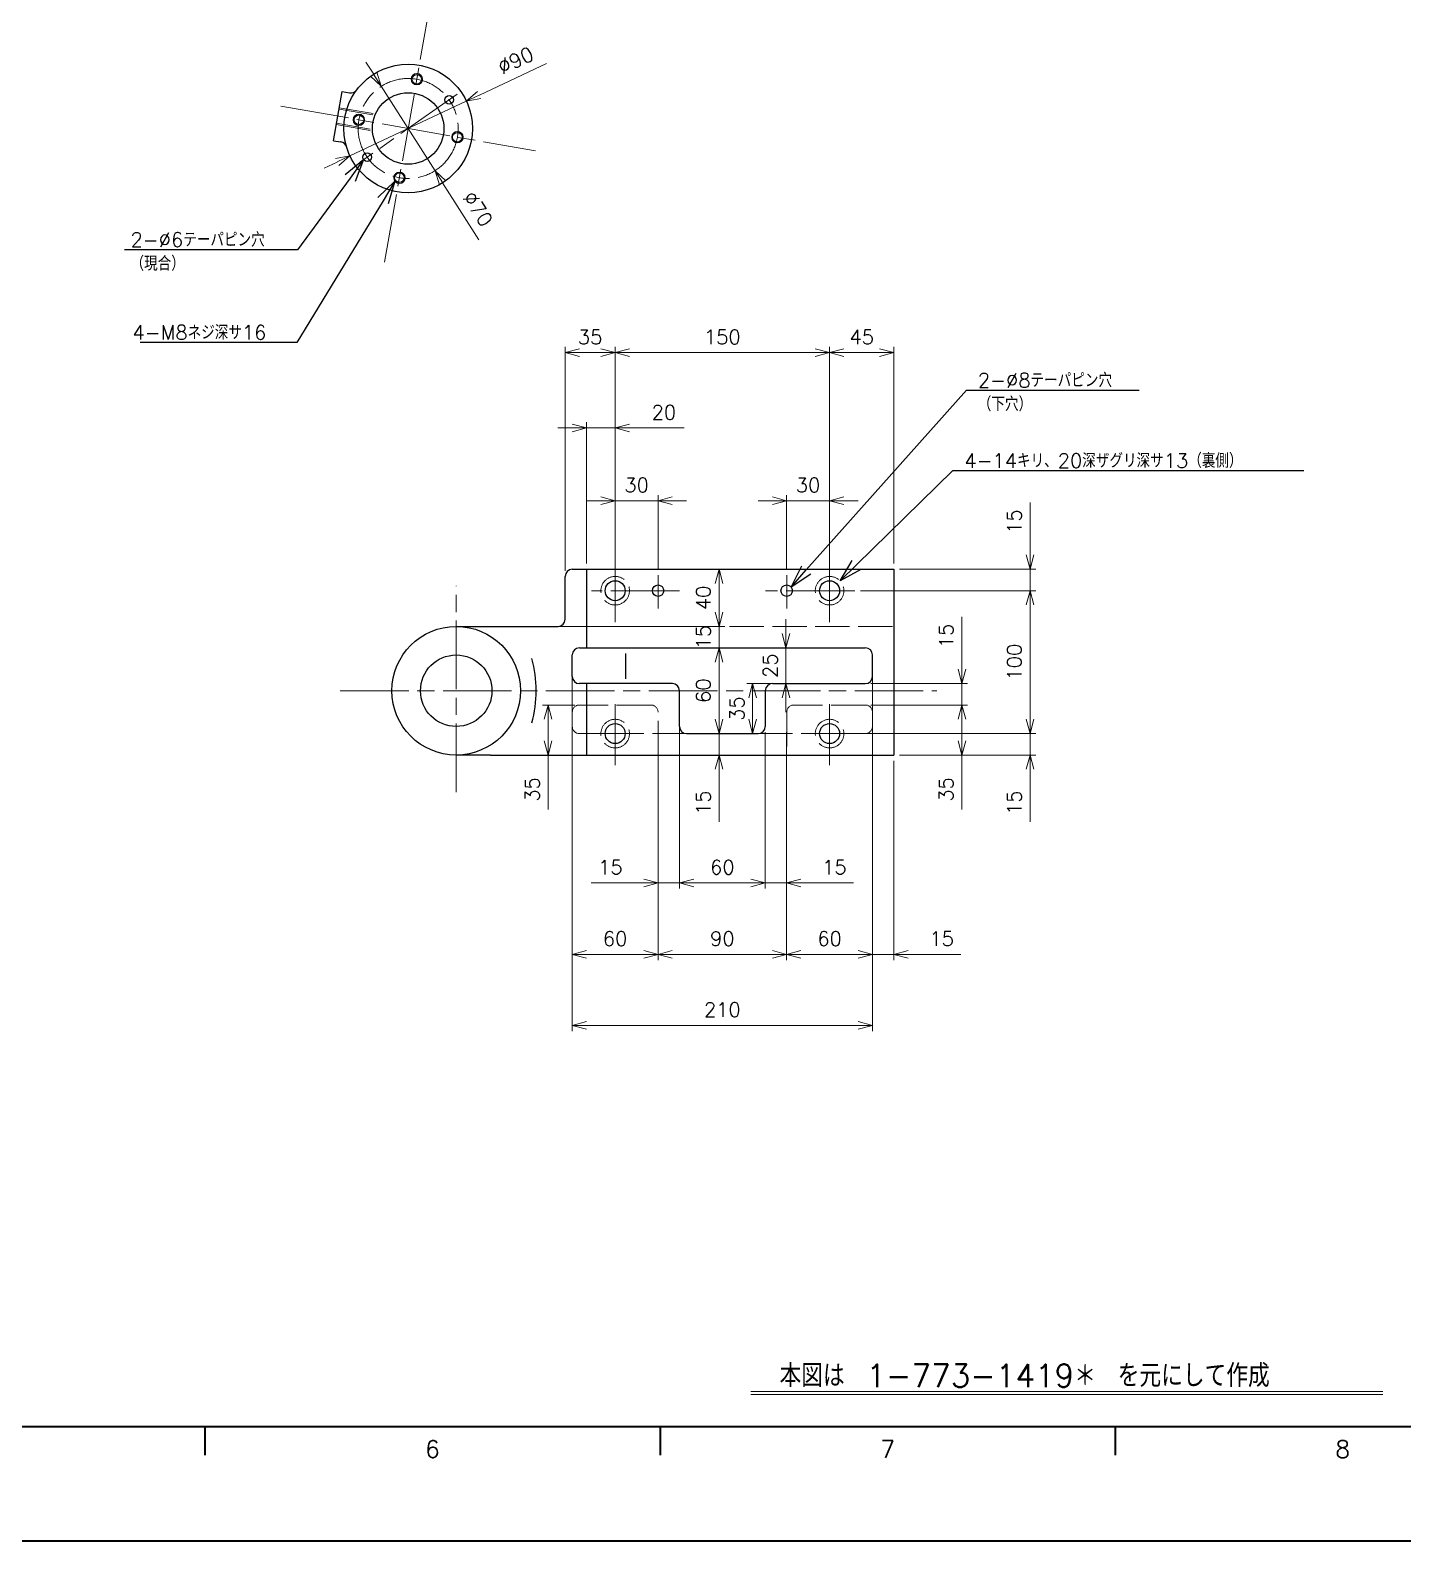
# Model space of a CAD drawing. Header units: millimetres. Extents: x 0 to 3364, y 0 to 2376.
# Drawn here: x 1570 to 2530, y 0 to 1057 of the extents above; entities that cross this region are included whole.
import ezdxf
from ezdxf import colors
from ezdxf.entities.mleader import LeaderData, LeaderLine
from ezdxf.enums import TextEntityAlignment as Align
from ezdxf.math import Vec2, Vec3

# ---------------------------------------------------------------- set-up
doc = ezdxf.new("R2010")
doc.units = ezdxf.units.MM
doc.header["$LTSCALE"] = 4
doc.linetypes.add('AM_ISO02W050', pattern=[7.5, 6, -1.5])
doc.linetypes.add('AM_ISO08W050', pattern=[18, 12, -1.5, 3, -1.5])
doc.layers.get('0').update_dxf_attribs({"lineweight": 0})
doc.layers.get('Defpoints').update_dxf_attribs({"lineweight": 0})
for name, color, linetype, lineweight in [('AM_0', 7, 'Continuous', 25), ('AM_3', 6, 'AM_ISO02W050', 13), ('AM_4', 4, 'Continuous', 13), ('AM_5', 3, 'Continuous', 13), ('AM_7', 4, 'AM_ISO08W050', 13), ('AUX', 7, 'Continuous', 35)]:
    doc.layers.add(name, color=color, linetype=linetype, lineweight=lineweight)
doc.styles.get("Standard").update_dxf_attribs({"font": 'romans.shx', "bigfont": 'japanese.shx'})
doc.dimstyles.new('AM_JIS', dxfattribs={"dimtxt": 2.5, "dimasz": 2.5, "dimexe": 1, "dimexo": 1, "dimgap": 1.5, "dimtad": 3, "dimdec": 3, "dimdsep": 46, "dimtxsty": 'Standard', "dimblk": 'OPEN30', "dimcen": 0, "dimclrd": 256, "dimclre": 256, "dimclrt": 2, "dimadec": 0, "dimazin": 2, "dimtp": 0.1, "dimtm": 0.1, "dimtfac": 0.71, "dimtdec": 3, "dimtix": 1, "dimtmove": 0, "dimatfit": 3, "dimldrblk": 'OPEN30', "dimfxl": 1, "dimlwd": -1, "dimlwe": -1, "dimarcsym": 0})

# ---------------------------------------------------------------- blocks, each defined once
blk = doc.blocks.new('_Open30')
at = {"color": 0, "linetype": 'ByBlock', "lineweight": -2}
for p, q in [((-1, 0.268), (0, 0)), ((0, 0), (-1, -0.268)), ((0, 0), (-1, 0))]:
    blk.add_line(p, q, dxfattribs=at)
blk = doc.blocks.new('*D101')
at = {"layer": 'AM_5'}
for p, q in [((2269.3, 679.9), (2269.3, 726.7)), ((2269.3, 689.9), (2269.3, 699.9)), ((2178, 679.9), (2273.3, 679.9)), ((2269.3, 679.9), (2269.3, 664.9)), ((2150.6, 664.9), (2273.3, 664.9)), ((2269.3, 654.9), (2269.3, 644.9))]:
    blk.add_line(p, q, dxfattribs=at)
at = {"layer": 'Defpoints', "color": 0}
for p in [(2174, 679.9), (2146.6, 664.9), (2269.3, 664.9)]:
    blk.add_point(p, dxfattribs=at)
at = {"layer": 'AM_5', "xscale": 10, "yscale": 10, "zscale": 10}
for p, rotation in [((2269.3, 679.9), 270), ((2269.3, 664.9), 90)]:
    blk.add_blockref('_Open30', p, dxfattribs=dict(at, rotation=rotation))
at = {"layer": 'AM_5', "color": 2, "insert": (2258.3, 713.3), "char_height": 10, "attachment_point": 5, "rotation": 90}
blk.add_mtext('15', dxfattribs=at)
blk = doc.blocks.new('*D102')
at = {"layer": 'AM_5'}
for p, q in [((2150.6, 664.9), (2273.3, 664.9)), ((2269.3, 654.9), (2269.3, 574.9)), ((2150.6, 564.9), (2273.3, 564.9))]:
    blk.add_line(p, q, dxfattribs=at)
at = {"layer": 'Defpoints', "color": 0}
for p in [(2146.6, 664.9), (2146.6, 564.9), (2269.3, 564.9)]:
    blk.add_point(p, dxfattribs=at)
at = {"layer": 'AM_5', "xscale": 10, "yscale": 10, "zscale": 10}
for p, rotation in [((2269.3, 664.9), 90.000000000977), ((2269.3, 564.9), 270.000000000977)]:
    blk.add_blockref('_Open30', p, dxfattribs=dict(at, rotation=rotation))
at = {"layer": 'AM_5', "color": 2, "insert": (2258.3, 614.9), "char_height": 10, "attachment_point": 5, "rotation": 90}
blk.add_mtext('100', dxfattribs=at)
blk = doc.blocks.new('*D103')
at = {"layer": 'AM_5'}
for p, q in [((2269.3, 574.9), (2269.3, 584.9)), ((2154.6, 564.9), (2273.3, 564.9)), ((2269.3, 549.9), (2269.3, 564.9)), ((2178, 549.9), (2273.3, 549.9)), ((2269.3, 549.9), (2269.3, 503.1)), ((2269.3, 539.9), (2269.3, 529.9))]:
    blk.add_line(p, q, dxfattribs=at)
at = {"layer": 'Defpoints', "color": 0}
for p in [(2150.6, 564.9), (2269.3, 564.9), (2174, 549.9)]:
    blk.add_point(p, dxfattribs=at)
at = {"layer": 'AM_5', "xscale": 10, "yscale": 10, "zscale": 10}
for p, rotation in [((2269.3, 564.9), 270), ((2269.3, 549.9), 90)]:
    blk.add_blockref('_Open30', p, dxfattribs=dict(at, rotation=rotation))
at = {"layer": 'AM_5', "color": 2, "insert": (2258.3, 516.5), "char_height": 10, "attachment_point": 5, "rotation": 90}
blk.add_mtext('15', dxfattribs=at)
blk = doc.blocks.new('*D104')
at = {"layer": 'AM_5'}
for p, q in [((2099, 679.9), (2099, 731.8)), ((2129, 679.9), (2129, 731.8)), ((2089, 727.8), (2079, 727.8)), ((2099, 727.8), (2129, 727.8)), ((2139, 727.8), (2149, 727.8))]:
    blk.add_line(p, q, dxfattribs=at)
at = {"layer": 'Defpoints', "color": 0}
for p in [(2129, 727.8), (2099, 675.9), (2129, 675.9)]:
    blk.add_point(p, dxfattribs=at)
at = {"layer": 'AM_5', "xscale": 10, "yscale": 10, "zscale": 10}
blk.add_blockref('_Open30', (2099, 727.8), dxfattribs=at)
at = {"layer": 'AM_5', "xscale": 10, "yscale": 10, "zscale": 10, "rotation": 180}
blk.add_blockref('_Open30', (2129, 727.8), dxfattribs=at)
at = {"layer": 'AM_5', "color": 2, "insert": (2114, 738.8), "char_height": 10, "attachment_point": 5}
blk.add_mtext('30', dxfattribs=at)
blk = doc.blocks.new('*D105')
at = {"layer": 'AM_5'}
for p, q in [((1979, 679.9), (1979, 731.8)), ((2009, 679.9), (2009, 731.8)), ((1969, 727.8), (1959, 727.8)), ((2009, 727.8), (1979, 727.8)), ((2019, 727.8), (2029, 727.8))]:
    blk.add_line(p, q, dxfattribs=at)
at = {"layer": 'Defpoints', "color": 0}
for p in [(1979, 727.8), (1979, 675.9), (2009, 675.9)]:
    blk.add_point(p, dxfattribs=at)
at = {"layer": 'AM_5', "xscale": 10, "yscale": 10, "zscale": 10}
blk.add_blockref('_Open30', (1979, 727.8), dxfattribs=at)
at = {"layer": 'AM_5', "xscale": 10, "yscale": 10, "zscale": 10, "rotation": 180}
blk.add_blockref('_Open30', (2009, 727.8), dxfattribs=at)
at = {"layer": 'AM_5', "color": 2, "insert": (1994, 738.8), "char_height": 10, "attachment_point": 5}
blk.add_mtext('30', dxfattribs=at)
blk = doc.blocks.new('*D106')
at = {"layer": 'AM_5'}
for p, q in [((1944, 678.9), (1944, 835.5)), ((1979, 678.9), (1979, 835.5)), ((1954, 831.5), (1969, 831.5))]:
    blk.add_line(p, q, dxfattribs=at)
at = {"layer": 'Defpoints', "color": 0}
for p in [(1979, 831.5), (1944, 674.9), (1979, 674.9)]:
    blk.add_point(p, dxfattribs=at)
at = {"layer": 'AM_5', "xscale": 10, "yscale": 10, "zscale": 10}
for p, rotation in [((1944, 831.5), 180.000000001615), ((1979, 831.5), 1.615e-09)]:
    blk.add_blockref('_Open30', p, dxfattribs=dict(at, rotation=rotation))
at = {"layer": 'AM_5', "color": 2, "insert": (1961.5, 842.5), "char_height": 10, "attachment_point": 5}
blk.add_mtext('35', dxfattribs=at)
blk = doc.blocks.new('*D107')
at = {"layer": 'AM_5'}
for p, q in [((1979, 668.9), (1979, 835.5)), ((2129, 668.9), (2129, 835.5)), ((1989, 831.5), (2119, 831.5))]:
    blk.add_line(p, q, dxfattribs=at)
at = {"layer": 'Defpoints', "color": 0}
for p in [(2129, 831.5), (1979, 664.9), (2129, 664.9)]:
    blk.add_point(p, dxfattribs=at)
at = {"layer": 'AM_5', "xscale": 10, "yscale": 10, "zscale": 10, "rotation": 180}
blk.add_blockref('_Open30', (1979, 831.5), dxfattribs=at)
at = {"layer": 'AM_5', "xscale": 10, "yscale": 10, "zscale": 10}
blk.add_blockref('_Open30', (2129, 831.5), dxfattribs=at)
at = {"layer": 'AM_5', "color": 2, "insert": (2054, 842.5), "char_height": 10, "attachment_point": 5}
blk.add_mtext('150', dxfattribs=at)
blk = doc.blocks.new('*D108')
at = {"layer": 'AM_5'}
for p, q in [((2129, 668.9), (2129, 835.5)), ((2174, 683.9), (2174, 835.5)), ((2139, 831.5), (2164, 831.5))]:
    blk.add_line(p, q, dxfattribs=at)
at = {"layer": 'Defpoints', "color": 0}
for p in [(2174, 831.5), (2174, 679.9), (2129, 664.9)]:
    blk.add_point(p, dxfattribs=at)
at = {"layer": 'AM_5', "xscale": 10, "yscale": 10, "zscale": 10, "rotation": 180}
blk.add_blockref('_Open30', (2129, 831.5), dxfattribs=at)
at = {"layer": 'AM_5', "xscale": 10, "yscale": 10, "zscale": 10}
blk.add_blockref('_Open30', (2174, 831.5), dxfattribs=at)
at = {"layer": 'AM_5', "color": 2, "insert": (2151.5, 842.5), "char_height": 10, "attachment_point": 5}
blk.add_mtext('45', dxfattribs=at)
blk = doc.blocks.new('*D109')
at = {"layer": 'AM_5'}
for p, q in [((1950.9, 584.9), (1928.1, 584.9)), ((1932.1, 559.9), (1932.1, 574.9)), ((1945, 549.9), (1928.1, 549.9)), ((1932.1, 549.9), (1932.1, 511.7))]:
    blk.add_line(p, q, dxfattribs=at)
at = {"layer": 'Defpoints', "color": 0}
for p in [(1932.1, 584.9), (1954.9, 584.9), (1949, 549.9)]:
    blk.add_point(p, dxfattribs=at)
at = {"layer": 'AM_5', "xscale": 10, "yscale": 10, "zscale": 10}
for p, rotation in [((1932.1, 584.9), 90), ((1932.1, 549.9), 270)]:
    blk.add_blockref('_Open30', p, dxfattribs=dict(at, rotation=rotation))
at = {"layer": 'AM_5', "color": 2, "insert": (1921.1, 525.8), "char_height": 10, "attachment_point": 5, "rotation": 90}
blk.add_mtext('35', dxfattribs=at)
blk = doc.blocks.new('*D110')
at = {"layer": 'AM_5'}
for p, q in [((2158, 584.9), (2225.6, 584.9)), ((2221.6, 559.9), (2221.6, 574.9)), ((2178, 549.9), (2225.6, 549.9)), ((2221.6, 549.9), (2221.6, 511.7))]:
    blk.add_line(p, q, dxfattribs=at)
at = {"layer": 'Defpoints', "color": 0}
for p in [(2154, 584.9), (2221.6, 584.9), (2174, 549.9)]:
    blk.add_point(p, dxfattribs=at)
at = {"layer": 'AM_5', "xscale": 10, "yscale": 10, "zscale": 10}
for p, rotation in [((2221.6, 584.9), 90), ((2221.6, 549.9), 270)]:
    blk.add_blockref('_Open30', p, dxfattribs=dict(at, rotation=rotation))
at = {"layer": 'AM_5', "color": 2, "insert": (2210.6, 525.8), "char_height": 10, "attachment_point": 5, "rotation": 90}
blk.add_mtext('35', dxfattribs=at)
blk = doc.blocks.new('*D113')
at = {"layer": 'AM_5'}
for p, q in [((2051.7, 574.9), (2051.7, 584.9)), ((2075, 564.9), (2047.7, 564.9)), ((2051.7, 564.9), (2051.7, 549.9)), ((2075, 549.9), (2047.7, 549.9)), ((2051.7, 549.9), (2051.7, 503.1)), ((2051.7, 539.9), (2051.7, 529.9))]:
    blk.add_line(p, q, dxfattribs=at)
at = {"layer": 'Defpoints', "color": 0}
for p in [(2079, 564.9), (2051.7, 549.9), (2079, 549.9)]:
    blk.add_point(p, dxfattribs=at)
at = {"layer": 'AM_5', "xscale": 10, "yscale": 10, "zscale": 10}
for p, rotation in [((2051.7, 564.9), 270), ((2051.7, 549.9), 90)]:
    blk.add_blockref('_Open30', p, dxfattribs=dict(at, rotation=rotation))
at = {"layer": 'AM_5', "color": 2, "insert": (2040.7, 516.5), "char_height": 10, "attachment_point": 5, "rotation": 90}
blk.add_mtext('15', dxfattribs=at)
blk = doc.blocks.new('*D114')
at = {"layer": 'AM_5'}
for p, q in [((2047.7, 624.9), (2047.7, 624.9)), ((2051.7, 574.9), (2051.7, 614.9)), ((2047.7, 564.9), (2047.7, 564.9))]:
    blk.add_line(p, q, dxfattribs=at)
at = {"layer": 'Defpoints', "color": 0}
for p in [(2051.7, 624.9), (2051.7, 624.9), (2051.7, 564.9)]:
    blk.add_point(p, dxfattribs=at)
at = {"layer": 'AM_5', "xscale": 10, "yscale": 10, "zscale": 10}
for p, rotation in [((2051.7, 624.9), 90), ((2051.7, 564.9), 270)]:
    blk.add_blockref('_Open30', p, dxfattribs=dict(at, rotation=rotation))
at = {"layer": 'AM_5', "color": 2, "insert": (2040.7, 594.9), "char_height": 10, "attachment_point": 5, "rotation": 90}
blk.add_mtext('60', dxfattribs=at)
blk = doc.blocks.new('*D115')
at = {"layer": 'AM_5'}
for p, q in [((2051.7, 649.9), (2051.7, 659.9)), ((2047.7, 639.9), (2047.7, 639.9)), ((2051.7, 624.9), (2051.7, 639.9)), ((2047.7, 624.9), (2047.7, 624.9)), ((2051.7, 614.9), (2051.7, 604.9))]:
    blk.add_line(p, q, dxfattribs=at)
at = {"layer": 'Defpoints', "color": 0}
for p in [(2051.7, 639.9), (2051.7, 639.9), (2051.7, 624.9)]:
    blk.add_point(p, dxfattribs=at)
at = {"layer": 'AM_5', "xscale": 10, "yscale": 10, "zscale": 10}
for p, rotation in [((2051.7, 639.9), 270), ((2051.7, 624.9), 90)]:
    blk.add_blockref('_Open30', p, dxfattribs=dict(at, rotation=rotation))
at = {"layer": 'AM_5', "color": 2, "insert": (2040.7, 632.4), "char_height": 10, "attachment_point": 5, "rotation": 90}
blk.add_mtext('15', dxfattribs=at)
blk = doc.blocks.new('*D116')
at = {"layer": 'AM_5'}
for p, q in [((1953, 679.9), (2055.7, 679.9)), ((2051.7, 649.9), (2051.7, 669.9)), ((1943, 639.9), (2055.7, 639.9))]:
    blk.add_line(p, q, dxfattribs=at)
at = {"layer": 'Defpoints', "color": 0}
for p in [(1949, 679.9), (2051.7, 679.9), (1939, 639.9)]:
    blk.add_point(p, dxfattribs=at)
at = {"layer": 'AM_5', "xscale": 10, "yscale": 10, "zscale": 10}
for p, rotation in [((2051.7, 679.9), 90), ((2051.7, 639.9), 270)]:
    blk.add_blockref('_Open30', p, dxfattribs=dict(at, rotation=rotation))
at = {"layer": 'AM_5', "color": 2, "insert": (2040.7, 659.9), "char_height": 10, "attachment_point": 5, "rotation": 90}
blk.add_mtext('40', dxfattribs=at)
blk = doc.blocks.new('*D117')
at = {"layer": 'AM_5'}
for p, q in [((2159, 545.9), (2159, 406.4)), ((2174, 545.9), (2174, 406.4)), ((2149, 410.4), (2139, 410.4)), ((2174, 410.4), (2159, 410.4)), ((2174, 410.4), (2220.8, 410.4)), ((2184, 410.4), (2194, 410.4))]:
    blk.add_line(p, q, dxfattribs=at)
at = {"layer": 'Defpoints', "color": 0}
for p in [(2159, 549.9), (2174, 549.9), (2159, 410.4)]:
    blk.add_point(p, dxfattribs=at)
at = {"layer": 'AM_5', "xscale": 10, "yscale": 10, "zscale": 10}
for p, rotation in [((2159, 410.4), 360), ((2174, 410.4), 180)]:
    blk.add_blockref('_Open30', p, dxfattribs=dict(at, rotation=rotation))
at = {"layer": 'AM_5', "color": 2, "insert": (2207.4, 421.4), "char_height": 10, "attachment_point": 5}
blk.add_mtext('15', dxfattribs=at)
blk = doc.blocks.new('*D118')
at = {"layer": 'AM_5'}
for p, q in [((2099, 545.9), (2099, 406.4)), ((2159, 545.9), (2159, 406.4)), ((2149, 410.4), (2109, 410.4))]:
    blk.add_line(p, q, dxfattribs=at)
at = {"layer": 'Defpoints', "color": 0}
for p in [(2099, 549.9), (2159, 549.9), (2099, 410.4)]:
    blk.add_point(p, dxfattribs=at)
at = {"layer": 'AM_5', "xscale": 10, "yscale": 10, "zscale": 10, "rotation": 180}
blk.add_blockref('_Open30', (2099, 410.4), dxfattribs=at)
at = {"layer": 'AM_5', "xscale": 10, "yscale": 10, "zscale": 10}
blk.add_blockref('_Open30', (2159, 410.4), dxfattribs=at)
at = {"layer": 'AM_5', "color": 2, "insert": (2129, 421.4), "char_height": 10, "attachment_point": 5}
blk.add_mtext('60', dxfattribs=at)
blk = doc.blocks.new('*D119')
at = {"layer": 'AM_5'}
for p, q in [((2009, 545.9), (2009, 406.4)), ((2099, 545.9), (2099, 406.4)), ((2089, 410.4), (2019, 410.4))]:
    blk.add_line(p, q, dxfattribs=at)
at = {"layer": 'Defpoints', "color": 0}
for p in [(2009, 549.9), (2099, 549.9), (2009, 410.4)]:
    blk.add_point(p, dxfattribs=at)
at = {"layer": 'AM_5', "xscale": 10, "yscale": 10, "zscale": 10, "rotation": 180}
blk.add_blockref('_Open30', (2009, 410.4), dxfattribs=at)
at = {"layer": 'AM_5', "xscale": 10, "yscale": 10, "zscale": 10}
blk.add_blockref('_Open30', (2099, 410.4), dxfattribs=at)
at = {"layer": 'AM_5', "color": 2, "insert": (2054, 421.4), "char_height": 10, "attachment_point": 5}
blk.add_mtext('90', dxfattribs=at)
blk = doc.blocks.new('*D120')
at = {"layer": 'AM_5'}
for p, q in [((1949, 545.9), (1949, 406.4)), ((2009, 545.9), (2009, 406.4)), ((1999, 410.4), (1959, 410.4))]:
    blk.add_line(p, q, dxfattribs=at)
at = {"layer": 'Defpoints', "color": 0}
for p in [(1949, 549.9), (2009, 549.9), (1949, 410.4)]:
    blk.add_point(p, dxfattribs=at)
at = {"layer": 'AM_5', "xscale": 10, "yscale": 10, "zscale": 10, "rotation": 180}
blk.add_blockref('_Open30', (1949, 410.4), dxfattribs=at)
at = {"layer": 'AM_5', "xscale": 10, "yscale": 10, "zscale": 10}
blk.add_blockref('_Open30', (2009, 410.4), dxfattribs=at)
at = {"layer": 'AM_5', "color": 2, "insert": (1979, 421.4), "char_height": 10, "attachment_point": 5}
blk.add_mtext('60', dxfattribs=at)
blk = doc.blocks.new('*D121')
at = {"layer": 'AM_5'}
for p, q in [((2009, 569.3), (2009, 456.4)), ((2024, 569.3), (2024, 456.4)), ((2009, 460.4), (1962.3, 460.4)), ((1999, 460.4), (1989, 460.4)), ((2009, 460.4), (2024, 460.4)), ((2034, 460.4), (2044, 460.4))]:
    blk.add_line(p, q, dxfattribs=at)
at = {"layer": 'Defpoints', "color": 0}
for p in [(2009, 573.3), (2024, 573.3), (2024, 460.4)]:
    blk.add_point(p, dxfattribs=at)
at = {"layer": 'AM_5', "xscale": 10, "yscale": 10, "zscale": 10}
blk.add_blockref('_Open30', (2009, 460.4), dxfattribs=at)
at = {"layer": 'AM_5', "xscale": 10, "yscale": 10, "zscale": 10, "rotation": 180}
blk.add_blockref('_Open30', (2024, 460.4), dxfattribs=at)
at = {"layer": 'AM_5', "color": 2, "insert": (1975.7, 471.4), "char_height": 10, "attachment_point": 5}
blk.add_mtext('15', dxfattribs=at)
blk = doc.blocks.new('*D122')
at = {"layer": 'AM_5'}
for p, q in [((2084, 565.9), (2084, 456.4)), ((2099, 565.9), (2099, 456.4)), ((2074, 460.4), (2064, 460.4)), ((2084, 460.4), (2099, 460.4)), ((2099, 460.4), (2145.8, 460.4)), ((2109, 460.4), (2119, 460.4))]:
    blk.add_line(p, q, dxfattribs=at)
at = {"layer": 'Defpoints', "color": 0}
for p in [(2084, 569.9), (2099, 569.9), (2099, 460.4)]:
    blk.add_point(p, dxfattribs=at)
at = {"layer": 'AM_5', "xscale": 10, "yscale": 10, "zscale": 10}
blk.add_blockref('_Open30', (2084, 460.4), dxfattribs=at)
at = {"layer": 'AM_5', "xscale": 10, "yscale": 10, "zscale": 10, "rotation": 180}
blk.add_blockref('_Open30', (2099, 460.4), dxfattribs=at)
at = {"layer": 'AM_5', "color": 2, "insert": (2132.4, 471.4), "char_height": 10, "attachment_point": 5}
blk.add_mtext('15', dxfattribs=at)
blk = doc.blocks.new('*D123')
at = {"layer": 'AM_5'}
for p, q in [((1949, 600.9), (1949, 356.7)), ((2159, 600.9), (2159, 356.7)), ((1959, 360.7), (2149, 360.7))]:
    blk.add_line(p, q, dxfattribs=at)
at = {"layer": 'Defpoints', "color": 0}
for p in [(1949, 604.9), (2159, 604.9), (2159, 360.7)]:
    blk.add_point(p, dxfattribs=at)
at = {"layer": 'AM_5', "xscale": 10, "yscale": 10, "zscale": 10}
for p, rotation in [((1949, 360.7), 180.000000000035), ((2159, 360.7), 3.5e-11)]:
    blk.add_blockref('_Open30', p, dxfattribs=dict(at, rotation=rotation))
at = {"layer": 'AM_5', "color": 2, "insert": (2054, 371.7), "char_height": 10, "attachment_point": 5}
blk.add_mtext('210', dxfattribs=at)
blk = doc.blocks.new('*D224')
at = {"layer": 'AM_5'}
for p, q in [((2024, 565.9), (2024, 456.4)), ((2084, 565.9), (2084, 456.4)), ((2074, 460.4), (2034, 460.4))]:
    blk.add_line(p, q, dxfattribs=at)
at = {"layer": 'Defpoints', "color": 0}
for p in [(2024, 569.9), (2084, 569.9), (2024, 460.4)]:
    blk.add_point(p, dxfattribs=at)
at = {"layer": 'AM_5', "xscale": 10, "yscale": 10, "zscale": 10}
for p, rotation in [((2024, 460.4), 179.999999999857), ((2084, 460.4), 359.999999999857)]:
    blk.add_blockref('_Open30', p, dxfattribs=dict(at, rotation=rotation))
at = {"layer": 'AM_5', "color": 2, "insert": (2054, 471.4), "char_height": 10, "attachment_point": 5}
blk.add_mtext('60', dxfattribs=at)
blk = doc.blocks.new('*D225')
at = {"layer": 'AM_5'}
for p, q in [((1884, 1011.8), (1930.9, 1033.9)), ((1793.5, 969.2), (1874.9, 1007.5)), ((1784.5, 964.9), (1775.4, 960.6))]:
    blk.add_line(p, q, dxfattribs=at)
at = {"layer": 'Defpoints', "color": 0}
for p in [(1874.9, 1007.5), (1793.5, 969.2)]:
    blk.add_point(p, dxfattribs=at)
at = {"layer": 'AM_5', "xscale": 10, "yscale": 10, "zscale": 10}
for p, rotation in [((1874.9, 1007.5), 205.240738908116), ((1793.5, 969.2), 25.240738908116)]:
    blk.add_blockref('_Open30', p, dxfattribs=dict(at, rotation=rotation))
at = {"layer": 'AM_5', "color": 2, "insert": (1909.4, 1036), "char_height": 10, "attachment_point": 5, "rotation": 25.2407}
blk.add_mtext('%%c90', dxfattribs=at)
blk = doc.blocks.new('*D226')
at = {"layer": 'AM_5'}
for p, q in [((1810.1, 1026.3), (1804.7, 1034.8)), ((1815.4, 1017.9), (1853, 958.8)), ((1883.7, 910.5), (1858.3, 950.4))]:
    blk.add_line(p, q, dxfattribs=at)
at = {"layer": 'Defpoints', "color": 0}
for p in [(1815.4, 1017.9), (1853, 958.8)]:
    blk.add_point(p, dxfattribs=at)
at = {"layer": 'AM_5', "xscale": 10, "yscale": 10, "zscale": 10}
for p, rotation in [((1815.4, 1017.9), 302.423127284584), ((1853, 958.8), 122.423127284584)]:
    blk.add_blockref('_Open30', p, dxfattribs=dict(at, rotation=rotation))
at = {"layer": 'AM_5', "color": 2, "insert": (1883, 932.1), "char_height": 10, "attachment_point": 5, "rotation": 302.4231}
blk.add_mtext('%%c70', dxfattribs=at)
blk = doc.blocks.new('*D241')
at = {"layer": 'AM_5'}
for p, q in [((2221.6, 599.9), (2221.6, 646.7)), ((2221.6, 609.9), (2221.6, 619.9)), ((2158, 599.9), (2225.6, 599.9)), ((2221.6, 599.9), (2221.6, 584.9)), ((2158, 584.9), (2225.6, 584.9)), ((2221.6, 574.9), (2221.6, 564.9))]:
    blk.add_line(p, q, dxfattribs=at)
at = {"layer": 'Defpoints', "color": 0}
for p in [(2154, 599.9), (2154, 584.9), (2221.6, 584.9)]:
    blk.add_point(p, dxfattribs=at)
at = {"layer": 'AM_5', "xscale": 10, "yscale": 10, "zscale": 10}
for p, rotation in [((2221.6, 599.9), 270), ((2221.6, 584.9), 90)]:
    blk.add_blockref('_Open30', p, dxfattribs=dict(at, rotation=rotation))
at = {"layer": 'AM_5', "color": 2, "insert": (2210.6, 633.3), "char_height": 10, "attachment_point": 5, "rotation": 90}
blk.add_mtext('15', dxfattribs=at)
blk = doc.blocks.new('*D244')
at = {"layer": 'AM_5'}
for p, q in [((2098.5, 634.9), (2098.5, 644.9)), ((2093, 624.9), (2102.5, 624.9)), ((2098.5, 599.9), (2098.5, 624.9)), ((2093, 599.9), (2102.5, 599.9)), ((2098.5, 589.9), (2098.5, 579.9))]:
    blk.add_line(p, q, dxfattribs=at)
at = {"layer": 'Defpoints', "color": 0}
for p in [(2089, 624.9), (2098.5, 624.9), (2089, 599.9)]:
    blk.add_point(p, dxfattribs=at)
at = {"layer": 'AM_5', "xscale": 10, "yscale": 10, "zscale": 10}
for p, rotation in [((2098.5, 624.9), 270), ((2098.5, 599.9), 90)]:
    blk.add_blockref('_Open30', p, dxfattribs=dict(at, rotation=rotation))
at = {"layer": 'AM_5', "color": 2, "insert": (2087.5, 612.4), "char_height": 10, "attachment_point": 5, "rotation": 90}
blk.add_mtext('25', dxfattribs=at)
blk = doc.blocks.new('*D254')
at = {"layer": 'AM_5'}
for p, q in [((2088.1, 599.9), (2071.2, 599.9)), ((2075.2, 589.9), (2075.2, 574.9)), ((2075, 564.9), (2071.2, 564.9))]:
    blk.add_line(p, q, dxfattribs=at)
at = {"layer": 'Defpoints', "color": 0}
for p in [(2092.1, 599.9), (2075.2, 564.9), (2079, 564.9)]:
    blk.add_point(p, dxfattribs=at)
at = {"layer": 'AM_5', "xscale": 10, "yscale": 10, "zscale": 10}
for p, rotation in [((2075.2, 599.9), 90), ((2075.2, 564.9), 270)]:
    blk.add_blockref('_Open30', p, dxfattribs=dict(at, rotation=rotation))
at = {"layer": 'AM_5', "color": 2, "insert": (2064.2, 582.4), "char_height": 10, "attachment_point": 5, "rotation": 90}
blk.add_mtext('35', dxfattribs=at)
blk = doc.blocks.new('*D255')
at = {"layer": 'AM_5'}
for p, q in [((1959, 683.9), (1959, 782.8)), ((1979, 683.9), (1979, 782.8)), ((1949, 778.8), (1939, 778.8)), ((1959, 778.8), (1979, 778.8)), ((1979, 778.8), (2027.2, 778.8)), ((1989, 778.8), (1999, 778.8))]:
    blk.add_line(p, q, dxfattribs=at)
at = {"layer": 'Defpoints', "color": 0}
for p in [(1979, 778.8), (1959, 679.9), (1979, 679.9)]:
    blk.add_point(p, dxfattribs=at)
at = {"layer": 'AM_5', "xscale": 10, "yscale": 10, "zscale": 10}
blk.add_blockref('_Open30', (1959, 778.8), dxfattribs=at)
at = {"layer": 'AM_5', "xscale": 10, "yscale": 10, "zscale": 10, "rotation": 180}
blk.add_blockref('_Open30', (1979, 778.8), dxfattribs=at)
at = {"layer": 'AM_5', "color": 2, "insert": (2013.1, 789.8), "char_height": 10, "attachment_point": 5}
blk.add_mtext('20', dxfattribs=at)

msp = doc.modelspace()

# ---------------------------------------------------------------- linework, layer by layer
at = {"layer": 'AM_0'}
for p, q in [((1781.9302, 979.8197), (1787.9994, 1014.2401)), ((1787.9994, 1014.2401), (1793.1771, 1013.2781)), ((1781.9302, 979.8197), (1787.1246, 978.9528)), ((1949.0367, 679.9011), (2174.0367, 679.9011)), ((1959.0367, 679.9011), (1959.0367, 624.9011)), ((2174.0367, 679.9011), (2174.0367, 549.9011)), ((1944.0367, 644.9011), (1944.0367, 674.9011)), ((1867.8353, 639.9011), (1939.0367, 639.9011)), ((1954.0367, 624.9011), (2154.0367, 624.9011)), ((1949.0367, 604.9011), (1949.0367, 619.9011)), ((1986.1477, 620.9711), (1986.1477, 603.1211)), ((2159.0367, 604.9011), (2159.0367, 619.9011)), ((1822.8353, 594.9011), (1822.8353, 594.9011)), ((2019.0367, 599.9011), (1954.0367, 599.9011)), ((1959.0367, 599.9011), (1959.0367, 549.9011)), ((2024.0367, 569.9011), (2024.0367, 594.9011)), ((2084.0367, 594.9011), (2084.0367, 569.9011)), ((2089.0367, 599.9011), (2154.0367, 599.9011)), ((2029.0367, 564.9011), (2079.0367, 564.9011)), ((1891.7986, 549.9011), (1867.8353, 549.9011)), ((1891.7986, 549.9011), (2174.0367, 549.9011))]:
    msp.add_line(p, q, dxfattribs=at)
for centre, radius in [((1834.2052, 988.3475), 45), ((1840.2829, 1022.8158), 3.4), ((1834.2052, 988.3475), 25), ((1862.8755, 1008.4227), 3), ((1799.7369, 994.4252), 3.4), ((1868.6734, 982.2698), 3.4), ((1805.5349, 968.2723), 3), ((1828.1275, 953.8792), 3.4), ((1979.0367, 664.9011), 7), ((2009.0367, 664.9011), 4), ((2099.0367, 664.9011), 4), ((2129.0367, 664.9011), 7), ((1867.8353, 594.9011), 45), ((1867.8353, 594.9011), 25), ((1979.0367, 564.9011), 7), ((2129.0367, 564.9011), 7)]:
    msp.add_circle(centre, radius, dxfattribs=at)
for centre, radius, start, end in [((1794.0905, 1018.194), 5, 259.4743437, 323.3497035), ((1786.3016, 974.021), 5, 16.6502965, 80.5256563), ((1949.0367, 674.9011), 5, 90, 180), ((1939.0367, 644.9011), 5, 270, 0), ((1954.0367, 619.9011), 5, 90, 180), ((2154.0367, 619.9011), 5, 0, 90), ((1834.3263, 594.9011), 89.3975, 345.3723844, 14.6276156), ((1954.0367, 604.9011), 5, 180, 270), ((2154.0367, 604.9011), 5, 270, 0), ((2019.0367, 594.9011), 5, 0, 90), ((2089.0367, 594.9011), 5, 90, 180), ((2029.0367, 569.9011), 5, 180, 270), ((2079.0367, 569.9011), 5, 270, 0)]:
    msp.add_arc(centre, radius, start, end, dxfattribs=at)
at = {"layer": 'AM_3'}
for p, q in [((1785.8417, 1002.0032), (1811.1815, 997.5351)), ((1786.0067, 1002.9387), (1811.3464, 998.4707)), ((1783.9229, 991.1211), (1809.2627, 986.653)), ((1784.0879, 992.0566), (1809.4276, 987.5885)), ((1939.0367, 639.9011), (2174.0367, 639.9011)), ((1949.0367, 604.9011), (1949.0367, 569.9011)), ((2159.0367, 604.9011), (2159.0367, 569.9011)), ((2004.0367, 584.9011), (1954.0367, 584.9011)), ((2154.0367, 584.9011), (2104.0367, 584.9011)), ((1949.0367, 579.9011), (1949.0367, 549.9011)), ((2009.0367, 549.9011), (2009.0367, 579.9011)), ((2099.0367, 579.9011), (2099.0367, 549.9011)), ((2159.0367, 549.9011), (2159.0367, 579.9011)), ((2029.0367, 564.9011), (1954.0367, 564.9011)), ((2079.0367, 564.9011), (2154.0367, 564.9011))]:
    msp.add_line(p, q, dxfattribs=at)
for centre in [(1979.0367, 664.9011), (2129.0367, 664.9011), (1979.0367, 564.9011), (2129.0367, 564.9011)]:
    msp.add_circle(centre, 10, dxfattribs=at)
for centre, start, end in [((1954.0367, 579.9011), 90, 180), ((2004.0367, 579.9011), 0, 90), ((2104.0367, 579.9011), 90, 180), ((2154.0367, 579.9011), 0, 90), ((1954.0367, 569.9011), 180, 270), ((2154.0367, 569.9011), 270, 0)]:
    msp.add_arc(centre, 5, start, end, dxfattribs=at)
at = {"layer": 'AM_4'}
for centre in [(1840.2829, 1022.8158), (1799.7369, 994.4252), (1868.6734, 982.2698), (1828.1275, 953.8792)]:
    msp.add_circle(centre, 4, dxfattribs=at)
at = {"layer": 'AM_5'}
for p, q in [((2074.0158, 104.4244), (2516.0792, 104.4244)), ((2074.0158, 102.4244), (2516.0792, 102.4244))]:
    msp.add_line(p, q, dxfattribs=at)
at = {"layer": 'AM_7'}
for p, q in [((1817.713, 894.816), (1850.7899, 1082.4044)), ((1868.4247, 1012.3083), (1800.8882, 965.0187)), ((1745.1401, 1004.0521), (1923.2703, 972.6429)), ((1979.0367, 642.805), (1979.0367, 685.4059)), ((2129.0367, 642.805), (2129.0367, 685.4059)), ((1867.8353, 523.955), (1867.8353, 668.3049)), ((2009.0367, 652.4582), (2009.0367, 675.8741)), ((2099.0367, 652.4582), (2099.0367, 675.8741)), ((2024.0046, 664.9011), (1962.467, 664.9011)), ((2146.6307, 664.9011), (2084.2682, 664.9011)), ((1786.6189, 594.9011), (2204.1044, 594.9011)), ((1979.0367, 542.805), (1979.0367, 585.4059)), ((2129.0367, 542.805), (2129.0367, 585.4059)), ((1996.6307, 564.9011), (1962.467, 564.9011)), ((2146.6307, 564.9011), (2112.467, 564.9011))]:
    msp.add_line(p, q, dxfattribs=at)
msp.add_circle((1834.2052, 988.3475), 35, dxfattribs=at)
at = {"layer": 'AUX'}
for p, q in [((1692, 80), (1692, 60)), ((2010.4, 80), (2010.4, 60)), ((2328.8, 80), (2328.8, 60))]:
    msp.add_line(p, q, dxfattribs=at)
for points in [[(0, 0), (3364, 0), (3364, 2376), (0, 2376)], [(100, 80), (3284, 80), (3284, 2296), (100, 2296)]]:
    msp.add_lwpolyline(points, close=True, dxfattribs=at)

# ---------------------------------------------------------------- texts
at = {"layer": 'AM_0', "color": 2}
msp.add_text('本図は\u30001-773-1419＊\u3000を元にして作成', height=16, dxfattribs=at).set_placement((2094.0158, 107.5772))
at = {"layer": 'AUX', "color": 2, "lineweight": 13}
for s, p in [('6', (1851.2, 64.0897)), ('7', (2169.6, 64.0897)), ('8', (2488, 64.0897))]:
    msp.add_text(s, height=12, dxfattribs=at).set_placement(p, align=Align.MIDDLE)

# ---------------------------------------------------------------- dimensions: what is measured, and where the dimension line sits
at = {"layer": 'AM_5'}
dim = msp.add_diameter_dim_2p(p1=(1793.5016, 969.1585), p2=(1874.9088, 1007.5365), dimstyle='AM_JIS', override={"dimscale": 4}, dxfattribs=at)
dim.commit()
dim.dimension.update_dxf_attribs({"geometry": '*D225', "text_midpoint": (1914.0777, 1026.002), "dimtype": 163})
dim = msp.add_diameter_dim_2p(p1=(1815.4393, 1017.8914), p2=(1852.971, 958.8036), dimstyle='AM_JIS', override={"dimscale": 4}, dxfattribs=at)
dim.commit()
dim.dimension.update_dxf_attribs({"geometry": '*D226', "text_midpoint": (1882.9625, 932.1026)})
for p1, p2, distance, override, picture, middle in [((1944.0367, 674.9011), (1979.0367, 674.9011), 156.6128, {"dimscale": 4}, '*D106', (1961.5367, 842.5139)), ((1979.0367, 664.9011), (2129.0367, 664.9011), 166.6128, {"dimscale": 4}, '*D107', (2054.0367, 842.5139)), ((2009.0367, 675.8741), (1979.0367, 675.8741), -51.9468, {"dimscale": 4}, '*D105', (1994.0367, 738.8209)), ((2099.0367, 675.8741), (2129.0367, 675.8741), 51.9468, {"dimscale": 4}, '*D104', (2114.0367, 738.8209)), ((2051.7419, 624.9011), (2051.7419, 639.9011), 0, {"dimscale": 4}, '*D115', (2040.7419, 632.4011)), ((2146.6307, 664.9011), (2146.6307, 564.9011), 122.6204, {"dimscale": 4}, '*D102', (2258.2512, 614.9011)), ((2089.0367, 599.9011), (2089.0367, 624.9011), -9.423, {"dimscale": 4}, '*D244', (2087.4597, 612.4011)), ((2051.7419, 564.9011), (2051.7419, 624.9011), 0, {"dimscale": 4}, '*D114', (2040.7419, 594.9011)), ((1949.0367, 604.9011), (2159.0367, 604.9011), -244.1647, {"dimscale": 4}, '*D123', (2054.0367, 371.7364)), ((2084.0367, 569.9011), (2024.0367, 569.9011), 109.5131, {"dimscale": 4}, '*D224', (2054.0367, 471.388)), ((2009.0367, 549.9011), (1949.0367, 549.9011), 139.5374, {"dimscale": 4}, '*D120', (1979.0367, 421.3637)), ((2099.0367, 549.9011), (2009.0367, 549.9011), 139.5374, {"dimscale": 4, "dimtxsty": 'Standard', "dimtfill": 0, "dimtfillclr": 0}, '*D119', (2054.0367, 421.3637)), ((2159.0367, 549.9011), (2099.0367, 549.9011), 139.5374, {"dimscale": 4}, '*D118', (2129.0367, 421.3637))]:
    dim = msp.add_aligned_dim(p1=p1, p2=p2, distance=distance, dimstyle='AM_JIS', override=override, dxfattribs=at)
    dim.commit()
    dim.dimension.update_dxf_attribs({"geometry": picture, "text_midpoint": middle})
dim = msp.add_linear_dim(base=(2174.0367, 831.5139), p1=(2129.0367, 664.9011), p2=(2174.0367, 679.9011), dimstyle='AM_JIS', override={"dimscale": 4}, dxfattribs=at)
dim.commit()
dim.dimension.update_dxf_attribs({"geometry": '*D108', "text_midpoint": (2151.5367, 842.5139)})
for base, p1, p2, angle, picture, middle, dimtype in [((1979.0367, 778.8224), (1959.0367, 679.9011), (1979.0367, 679.9011), 0, '*D255', (2013.1319, 778.8224), 161), ((2269.2512, 664.9011), (2174.0367, 679.9011), (2146.6307, 664.9011), 90, '*D101', (2269.2512, 713.2821), 160), ((2221.6375, 584.9011), (2154.0367, 599.9011), (2154.0367, 584.9011), 90, '*D241', (2221.6375, 633.2821), 160), ((1932.0705, 584.9011), (1949.0367, 549.9011), (1954.87, 584.9011), 90, '*D109', (1932.0705, 525.8059), 160), ((2051.7419, 549.9011), (2079.0367, 564.9011), (2079.0367, 549.9011), 270, '*D113', (2051.7419, 516.5202), 161), ((2269.2512, 564.9011), (2174.0367, 549.9011), (2150.6307, 564.9011), 90, '*D103', (2269.2512, 516.5202), 160), ((2221.6375, 584.9011), (2174.0367, 549.9011), (2154.0367, 584.9011), 90, '*D110', (2221.6375, 525.8059), 160), ((2024.0367, 460.388), (2009.0367, 573.2721), (2024.0367, 573.2721), 0, '*D121', (1975.6557, 460.388), 161), ((2159.0367, 410.3637), (2174.0367, 549.9011), (2159.0367, 549.9011), 180, '*D117', (2207.4176, 410.3637), 161)]:
    dim = msp.add_linear_dim(base=base, p1=p1, p2=p2, angle=angle, dimstyle='AM_JIS', override={"dimscale": 4}, dxfattribs=at)
    dim.commit()
    dim.dimension.update_dxf_attribs({"geometry": picture, "text_midpoint": middle, "dimtype": dimtype})
for base, p1, p2, picture, middle in [((2051.7419, 679.9011), (1939.0367, 639.9011), (1949.0367, 679.9011), '*D116', (2040.7419, 659.9011)), ((2075.1653, 564.9011), (2092.1192, 599.9011), (2079.0367, 564.9011), '*D254', (2064.1653, 582.4011))]:
    dim = msp.add_linear_dim(base=base, p1=p1, p2=p2, angle=90, dimstyle='AM_JIS', override={"dimscale": 4}, dxfattribs=at)
    dim.commit()
    dim.dimension.update_dxf_attribs({"geometry": picture, "text_midpoint": middle})
dim = msp.add_linear_dim(base=(2099.0367, 460.388), p1=(2084.0367, 569.9011), p2=(2099.0367, 569.9011), dimstyle='AM_JIS', override={"dimscale": 4}, dxfattribs=at)
dim.commit()
dim.dimension.update_dxf_attribs({"geometry": '*D122', "text_midpoint": (2132.4176, 460.388), "dimtype": 160})

# ---------------------------------------------------------------- leaders
ml = msp.add_multileader_mtext('Standard', dxfattribs=at)
ml.set_content('\\C2;2-%%c6テーパピン穴\\P（現合）')
ml.set_leader_properties()
ml.set_arrow_properties(name='OPEN30')
ml.build(insert=Vec2(0, 0))
ml.multileader.update_dxf_attribs({"has_dogleg": 0, "text_left_attachment_type": 6, "text_right_attachment_type": 6, "dogleg_length": 1.44, "arrow_head_size": 16})
ctx = ml.context
ctx.base_point, ctx.char_height, ctx.arrow_head_size, ctx.landing_gap_size, ctx.plane_origin = Vec3(1631.9777, 903.5332), 10, 16, 8, Vec3(1072.0826, -43.3035)
ctx.left_attachment, ctx.right_attachment = 6, 6
notes = []
notes.append((ctx, [(0, (1, 1, 0), (1758.132, 903.5332), (-1, 0), 1.44, [(0, [(1803.0495, 966.5908)], 0, [])])]))
ctx.mtext.insert = Vec3(1639.9777, 915.5332)
ml = msp.add_multileader_mtext('Standard', dxfattribs=at)
ml.set_content('\\C2;4-M8ネジ深サ16')
ml.set_leader_properties()
ml.set_arrow_properties(name='OPEN30')
ml.build(insert=Vec2(0, 0))
ml.multileader.update_dxf_attribs({"has_dogleg": 0, "text_left_attachment_type": 6, "text_right_attachment_type": 6, "dogleg_length": 1.44, "arrow_head_size": 16})
ctx = ml.context
ctx.base_point, ctx.char_height, ctx.arrow_head_size, ctx.landing_gap_size, ctx.plane_origin = Vec3(1633.3492, 838.6128), 10, 16, 8, Vec3(1065.7817, -68.277)
ctx.left_attachment, ctx.right_attachment = 6, 6
notes.append((ctx, [(0, (1, 1, 0), (1757.8368, 838.6128), (-1, 0), 1.44, [(0, [(1824.9497, 951.5032)], 0, [])])]))
ctx.mtext.insert = Vec3(1641.3492, 850.6128)
ml = msp.add_multileader_mtext('Standard', dxfattribs=at)
ml.set_content('\\C2;2-%%c8テーパピン穴\\P（下穴）')
ml.set_leader_properties()
ml.set_arrow_properties(name='OPEN30')
ml.build(insert=Vec2(0, 0))
ml.multileader.update_dxf_attribs({"has_dogleg": 0, "text_left_attachment_type": 6, "text_right_attachment_type": 6, "dogleg_length": 1.44, "arrow_head_size": 16})
ctx = ml.context
ctx.base_point, ctx.char_height, ctx.arrow_head_size, ctx.landing_gap_size, ctx.plane_origin = Vec3(2224.7506, 805.2091), 10, 16, 8, Vec3(1695.1664, -156.6816)
ctx.left_attachment, ctx.right_attachment = 6, 6
notes.append((ctx, [(0, (1, 1, 0), (2223.3106, 805.2091), (1, 0), 1.44, [(0, [(2102.0744, 667.4386)], 0, [])])]))
ctx.mtext.insert = Vec3(2232.7506, 817.2091)
ml = msp.add_multileader_mtext('Standard', dxfattribs=at)
ml.set_content('\\C2;4-14キリ、20深ザグリ深サ13（裏側）')
ml.set_leader_properties()
ml.set_arrow_properties(name='OPEN30')
ml.build(insert=Vec2(0, 0))
ml.multileader.update_dxf_attribs({"has_dogleg": 0, "text_left_attachment_type": 6, "text_right_attachment_type": 6, "dogleg_length": 1.44, "arrow_head_size": 16})
ctx = ml.context
ctx.base_point, ctx.char_height, ctx.arrow_head_size, ctx.landing_gap_size, ctx.plane_origin = Vec3(2215.3171, 748.9143), 10, 16, 8, Vec3(1688.8654, -181.6551)
ctx.left_attachment, ctx.right_attachment = 6, 6
notes.append((ctx, [(0, (1, 1, 0), (2213.8771, 748.9143), (1, 0), 1.44, [(0, [(2136.4961, 671.6912)], 0, [])])]))
ctx.mtext.insert = Vec3(2223.3171, 760.9143)
for ctx, leaders in notes:
    for number, flags, end, landing, length, lines in leaders:
        leader = LeaderData()
        leader.index, (leader.has_last_leader_line, leader.has_dogleg_vector, leader.attachment_direction) = number, flags
        leader.last_leader_point, leader.dogleg_vector, leader.dogleg_length = Vec3(end), Vec3(landing), length
        for number, points, colour, breaks in lines:
            line = LeaderLine()
            line.index, line.vertices, line.color, line.breaks = number, Vec3.list(points), colors.encode_raw_color(colour), breaks
            leader.lines.append(line)
        ctx.leaders.append(leader)

doc.saveas('drawing.dxf')
